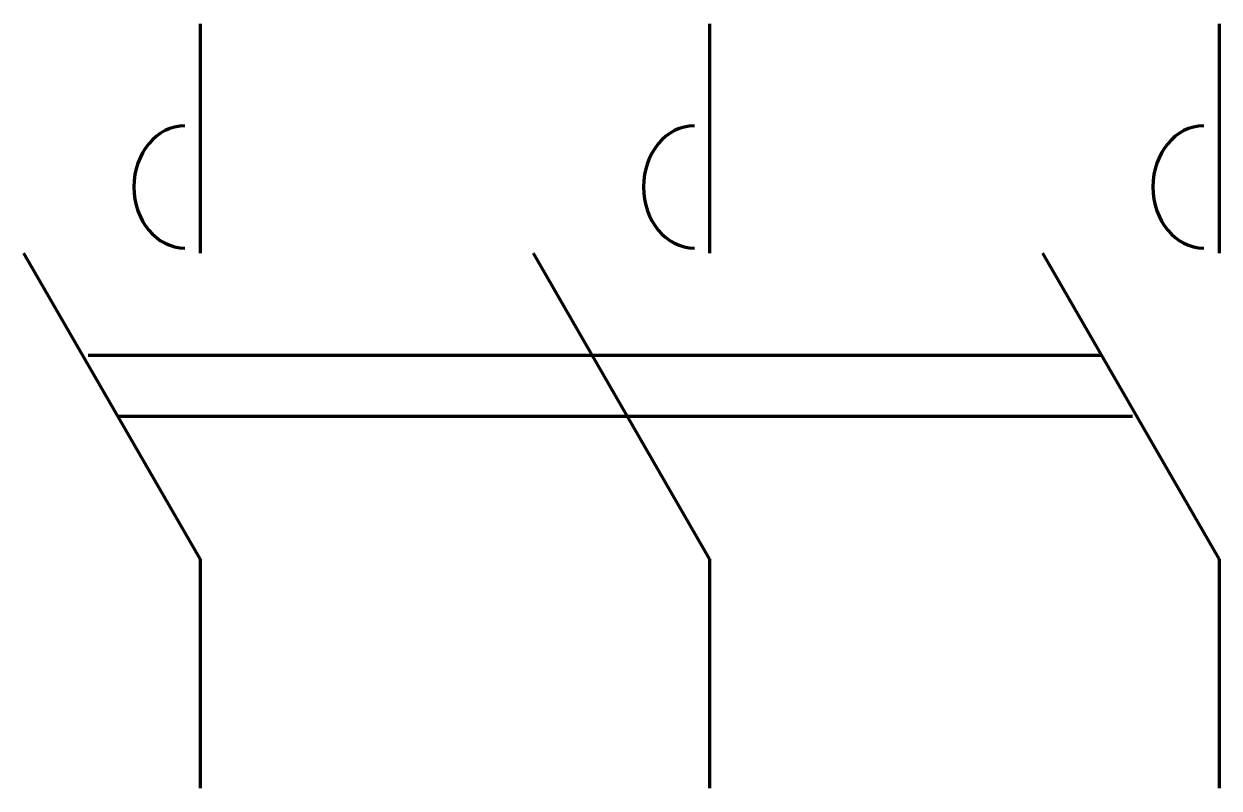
# Model space of a CAD drawing. Header units: millimetres. Extents: x -3.5 to 20, y 0 to 15.
import ezdxf

# ---------------------------------------------------------------- set-up
doc = ezdxf.new("R2010")
doc.units = ezdxf.units.MM
doc.header["$PDMODE"] = 1
doc.layers.get('0').update_dxf_attribs({"linetype": 'CONTINUOUS', "lineweight": 0})

msp = doc.modelspace()

# ---------------------------------------------------------------- linework, layer by layer
at = {"color": 7, "linetype": 'CONTINUOUS', "lineweight": 70}
for p, q in [((0, 15), (0, 10.5)), ((10, 15), (10, 10.5)), ((20, 15), (20, 10.5)), ((0, 4.5), (-3.46, 10.5)), ((10, 4.5), (6.54, 10.5)), ((20, 4.5), (16.54, 10.5)), ((-2.2, 8.5), (17.7, 8.5)), ((-1.6, 7.3), (18.3, 7.3)), ((0, 4.5), (0, 0)), ((10, 4.5), (10, 0)), ((20, 4.5), (20, 0))]:
    msp.add_line(p, q, dxfattribs=at)
at = {"color": 7, "lineweight": 70}
for centre, end_param in [((-0.3, 11.8), 6.283185), ((9.7, 11.8), 0), ((19.7, 11.8), 0)]:
    msp.add_ellipse(centre, major_axis=(0, -1.2), ratio=0.833333, start_param=3.141593, end_param=end_param, dxfattribs=at)
at = {"color": 7, "linetype": 'CONTINUOUS', "lineweight": 70}
for p in [(0, 15), (10, 15), (20, 15), (0, 0), (10, 0), (20, 0)]:
    msp.add_point(p, dxfattribs=at)

doc.saveas('drawing.dxf')
